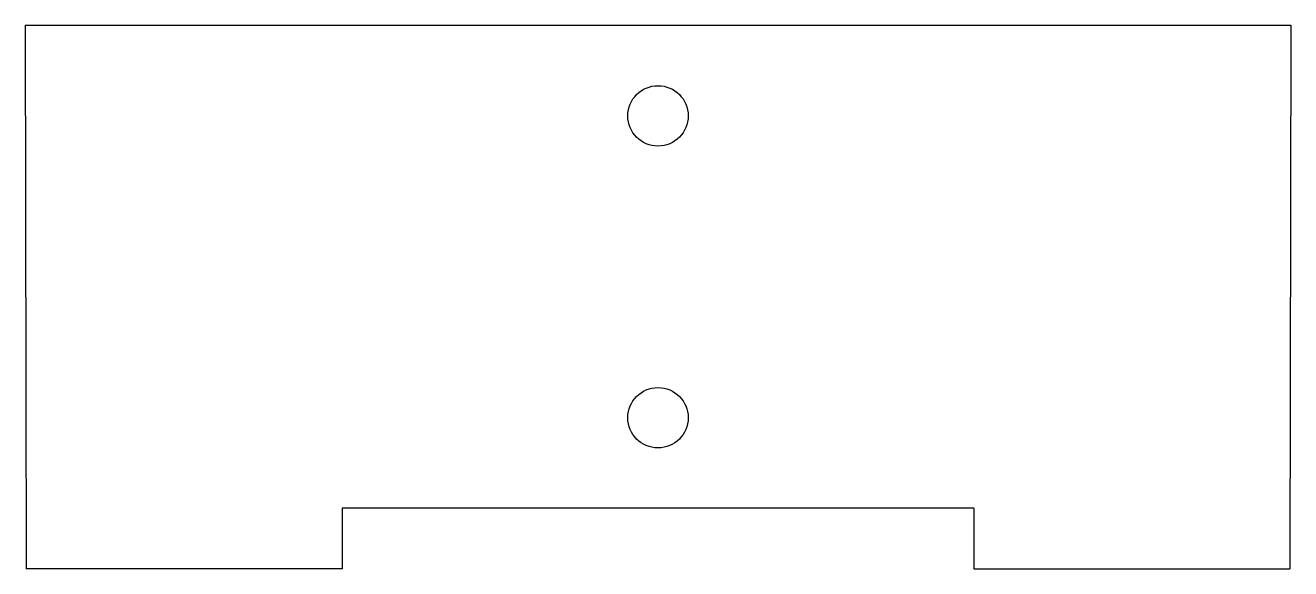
# Model space of a CAD drawing. Extents: x -40 to 22.9, y -208.6 to -181.6.
import ezdxf

# ---------------------------------------------------------------- set-up
doc = ezdxf.new("R2010")
doc.units = 0
doc.layers.add('VISIBLE', color=7, linetype='CONTINUOUS')

msp = doc.modelspace()

# ---------------------------------------------------------------- linework, layer by layer
at = {"layer": 'VISIBLE'}
for p, q in [((-39.962, -181.605), (22.934, -181.605)), ((-39.962, -181.605), (-39.914, -208.605)), ((22.934, -181.605), (22.886, -208.605)), ((7.186, -205.605), (-24.214, -205.605)), ((-24.214, -205.605), (-24.214, -208.605)), ((7.186, -205.605), (7.186, -208.605)), ((-24.214, -208.605), (-39.914, -208.605)), ((7.186, -208.605), (22.886, -208.605))]:
    msp.add_line(p, q, dxfattribs=at)
for centre in [(-8.514, -186.105), (-8.514, -201.105)]:
    msp.add_circle(centre, 1.5, dxfattribs=at)

doc.saveas('drawing.dxf')
